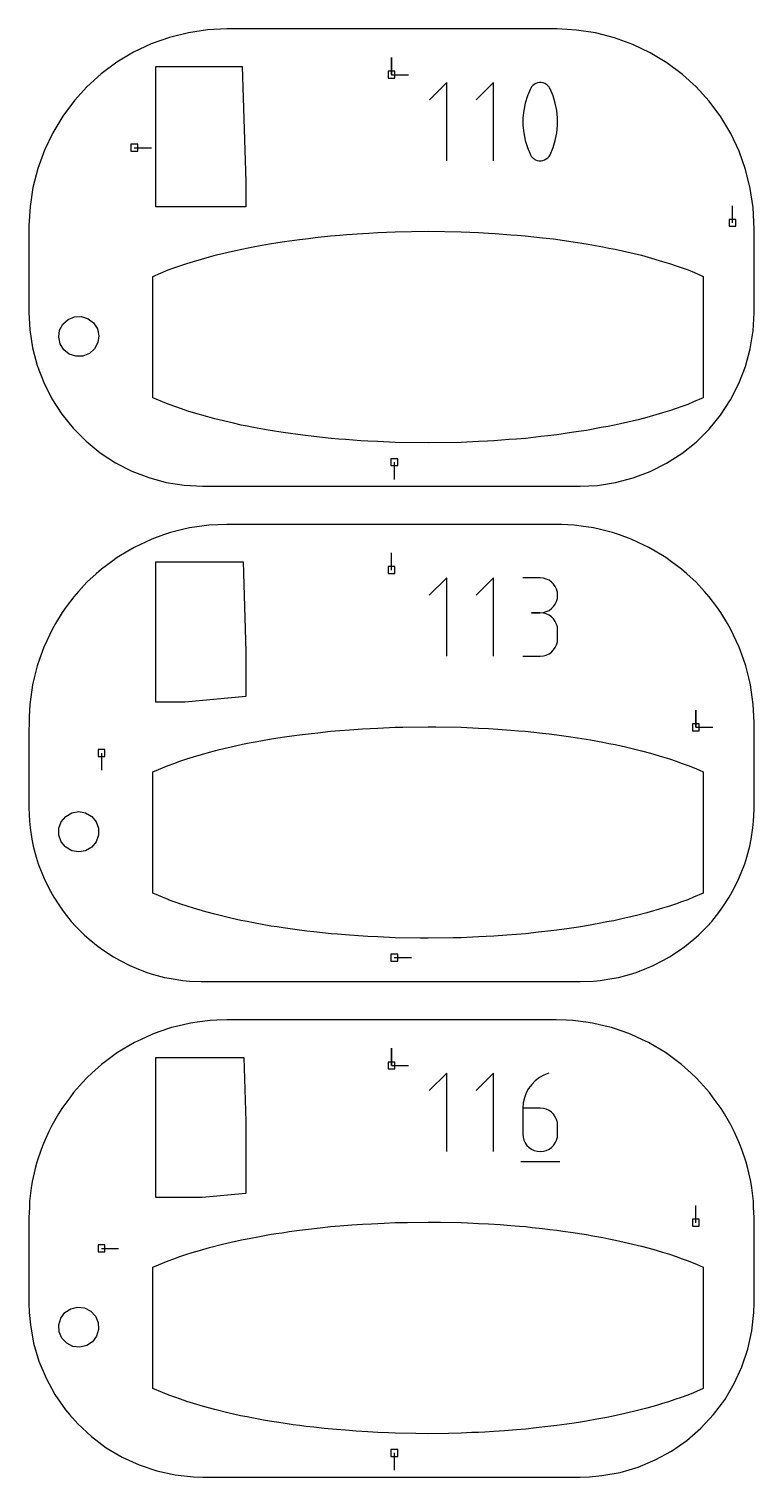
# Model space of a CAD drawing. Extents: x 0 to 570, y 0 to 470.
# Drawn here: x 212.5 to 273, y 231.5 to 352.2 of the extents above; entities that cross this region are included whole.
import ezdxf

# ---------------------------------------------------------------- set-up
doc = ezdxf.new("R2010")
doc.units = 0

msp = doc.modelspace()

# ---------------------------------------------------------------- linework, layer by layer
at = {"layer": 'annotation', "color": 1}
for p, q in [((242.776638, 348.408601), (242.776638, 349.837351)), ((242.776638, 348.408601), (242.776638, 349.837351)), ((242.776638, 349.837351), (242.776638, 348.408601)), ((242.776638, 348.408601), (244.205388, 348.408601)), ((247.387577, 347.759242), (245.935447, 346.306703)), ((247.387577, 341.227322), (247.387577, 347.759242)), ((251.289176, 347.759242), (249.837047, 346.306703)), ((251.289176, 341.227322), (251.289176, 347.759242)), ((254.114517, 346.653204), (253.926726, 346.047312)), ((254.364906, 347.242019), (254.114517, 346.653204)), ((254.449225, 347.382238), (254.364906, 347.242019)), ((254.364906, 347.242019), (254.364906, 347.242019)), ((254.554309, 347.501729), (254.449225, 347.382238)), ((254.676678, 347.599336), (254.554309, 347.501729)), ((254.812853, 347.673903), (254.676678, 347.599336)), ((254.959355, 347.724273), (254.812853, 347.673903)), ((255.112704, 347.74929), (254.959355, 347.724273)), ((255.269421, 347.747798), (255.112704, 347.74929)), ((255.426027, 347.718639), (255.269421, 347.747798)), ((255.579042, 347.660659), (255.426027, 347.718639)), ((255.637619, 347.629877), (255.579042, 347.660659)), ((255.579042, 347.660659), (255.579042, 347.660659)), ((255.693829, 347.59452), (255.637619, 347.629877)), ((255.747399, 347.554869), (255.693829, 347.59452)), ((255.798056, 347.511201), (255.747399, 347.554869)), ((255.845527, 347.463799), (255.798056, 347.511201)), ((255.889539, 347.41294), (255.845527, 347.463799)), ((255.929819, 347.358906), (255.889539, 347.41294)), ((255.966094, 347.301976), (255.929819, 347.358906)), ((255.998091, 347.242429), (255.966094, 347.301976)), ((256.249693, 346.6524), (255.998091, 347.242429)), ((255.998091, 347.242429), (255.998091, 347.242429)), ((256.438395, 346.045597), (256.249693, 346.6524)), ((253.801532, 345.429175), (253.738934, 344.803624)), ((253.926726, 346.047312), (253.801532, 345.429175)), ((256.564196, 345.426854), (256.438395, 346.045597)), ((256.627097, 344.801), (256.564196, 345.426854)), ((253.738934, 344.803624), (253.738934, 344.175491)), ((256.627097, 344.172867), (256.627097, 344.801)), ((253.738934, 344.175491), (253.801532, 343.549607)), ((253.801532, 343.549607), (253.926726, 342.930802)), ((256.438395, 342.929088), (256.564196, 343.547286)), ((256.564196, 343.547286), (256.627097, 344.172867)), ((221.324755, 342.321948), (222.753505, 342.321948)), ((253.926726, 342.930802), (254.114517, 342.323909)), ((254.114517, 342.323909), (254.364906, 341.733758)), ((255.998091, 341.734168), (256.249693, 342.323105)), ((256.249693, 342.323105), (256.438395, 342.929088)), ((254.364906, 341.733758), (254.364906, 341.733758)), ((254.364906, 341.733758), (254.396786, 341.67433)), ((254.396786, 341.67433), (254.432793, 341.617684)), ((254.432793, 341.617684), (254.472774, 341.563991)), ((254.472774, 341.563991), (254.516579, 341.513423)), ((254.516579, 341.513423), (254.564056, 341.466152)), ((254.564056, 341.466152), (254.615052, 341.42235)), ((254.615052, 341.42235), (254.669416, 341.38219)), ((254.669416, 341.38219), (254.726996, 341.345843)), ((254.726996, 341.345843), (254.787641, 341.313481)), ((254.787641, 341.313481), (254.787641, 341.313481)), ((254.787641, 341.313481), (254.939451, 341.25673)), ((254.939451, 341.25673), (255.095145, 341.228535)), ((255.095145, 341.228535), (255.251203, 341.227747)), ((255.251203, 341.227747), (255.404106, 341.253215)), ((255.404106, 341.253215), (255.550332, 341.303791)), ((255.550332, 341.303791), (255.686364, 341.378323)), ((255.686364, 341.378323), (255.808681, 341.475663)), ((255.808681, 341.475663), (255.913763, 341.594662)), ((255.913763, 341.594662), (255.998091, 341.734168)), ((255.998091, 341.734168), (255.998091, 341.734168)), ((271.212521, 336.049201), (271.212521, 337.477951)), ((243.008151, 316.089637), (243.008151, 314.660887)), ((242.776638, 307.094957), (242.776638, 308.523707)), ((247.381167, 306.445598), (245.929037, 304.993059)), ((247.381167, 299.913678), (247.381167, 306.445598)), ((251.282766, 306.445598), (249.830637, 304.993059)), ((251.282766, 299.913678), (251.282766, 306.445598)), ((255.182522, 306.43802), (253.732031, 306.43802)), ((255.443397, 306.414604), (255.182522, 306.43802)), ((255.68887, 306.347124), (255.443397, 306.414604)), ((255.914861, 306.23973), (255.68887, 306.347124)), ((256.117285, 306.096571), (255.914861, 306.23973)), ((256.292059, 305.921799), (256.117285, 306.096571)), ((256.435103, 305.719563), (256.292059, 305.921799)), ((256.542331, 305.494014), (256.435103, 305.719563)), ((256.435103, 304.256708), (256.542331, 304.48297)), ((256.609662, 305.249302), (256.542331, 305.494014)), ((256.542331, 304.48297), (256.609662, 304.728632)), ((256.633013, 304.989577), (256.609662, 305.249302)), ((256.609662, 304.728632), (256.633013, 304.989577)), ((256.633013, 304.989577), (256.633013, 304.989577)), ((255.182522, 303.537038), (254.456253, 303.537038)), ((254.456253, 303.537038), (255.182522, 303.537038)), ((255.182522, 303.537038), (255.443397, 303.560459)), ((255.443397, 303.513622), (255.182522, 303.537038)), ((255.182522, 303.537038), (255.182522, 303.537038)), ((255.443397, 303.560459), (255.68887, 303.627978)), ((255.68887, 303.446142), (255.443397, 303.513622)), ((255.68887, 303.627978), (255.914861, 303.73548)), ((255.914861, 303.338748), (255.68887, 303.446142)), ((255.914861, 303.73548), (256.117285, 303.878846)), ((256.117285, 303.195589), (255.914861, 303.338748)), ((256.117285, 303.878846), (256.292059, 304.053961)), ((256.292059, 303.020817), (256.117285, 303.195589)), ((256.292059, 304.053961), (256.435103, 304.256708)), ((256.435103, 302.818581), (256.292059, 303.020817)), ((256.542331, 302.593032), (256.435103, 302.818581)), ((256.609662, 302.34832), (256.542331, 302.593032)), ((256.633013, 302.088595), (256.609662, 302.34832)), ((256.633013, 301.362325), (256.633013, 302.088595)), ((256.633013, 302.088595), (256.633013, 302.088595)), ((256.435103, 300.632157), (256.542331, 300.857723)), ((256.542331, 300.857723), (256.609662, 301.102492)), ((256.609662, 301.102492), (256.633013, 301.362325)), ((253.732031, 299.913883), (255.182522, 299.913883)), ((255.182522, 299.913883), (255.443397, 299.937285)), ((255.182522, 299.913883), (255.182522, 299.913883)), ((255.443397, 299.937285), (255.68887, 300.004731)), ((255.68887, 300.004731), (255.914861, 300.112082)), ((255.914861, 300.112082), (256.117285, 300.255196)), ((256.117285, 300.255196), (256.292059, 300.429935)), ((256.292059, 300.429935), (256.435103, 300.632157)), ((268.157141, 293.982624), (268.157141, 295.411374)), ((268.157141, 293.982624), (268.157141, 295.411374)), ((268.157141, 295.411374), (268.157141, 293.982624)), ((268.157141, 293.982624), (269.58589, 293.982624)), ((218.58676, 291.839499), (218.58676, 290.410749)), ((243.008151, 274.775992), (244.436901, 274.775992)), ((242.776638, 265.781312), (242.776638, 267.210062)), ((242.776638, 265.781312), (242.776638, 267.210062)), ((242.776638, 267.210062), (242.776638, 265.781312)), ((242.776638, 265.781312), (244.205388, 265.781312)), ((247.381167, 265.131953), (245.929037, 263.679414)), ((247.381167, 258.600033), (247.381167, 265.131953)), ((251.282766, 265.131953), (249.830637, 263.679414)), ((251.282766, 258.600033), (251.282766, 265.131953)), ((254.770847, 264.507453), (254.46974, 264.205069)), ((255.114008, 264.766235), (254.770847, 264.507453)), ((255.495311, 264.976155), (255.114008, 264.766235)), ((255.91084, 265.131953), (255.495311, 264.976155)), ((255.91084, 265.131953), (255.91084, 265.131953)), ((254.009349, 263.49053), (253.857893, 263.088895)), ((254.214603, 263.864342), (254.009349, 263.49053)), ((254.46974, 264.205069), (254.214603, 263.864342)), ((253.764149, 262.664694), (253.732031, 262.223188)), ((253.732031, 262.223188), (253.732031, 260.052163)), ((255.182522, 262.223188), (253.732031, 262.223188)), ((253.857893, 263.088895), (253.764149, 262.664694)), ((255.443397, 262.199908), (255.182522, 262.223188)), ((255.68887, 262.132765), (255.443397, 262.199908)), ((255.914861, 262.025809), (255.68887, 262.132765)), ((256.117285, 261.883089), (255.914861, 262.025809)), ((256.292059, 261.708654), (256.117285, 261.883089)), ((256.435103, 261.506553), (256.292059, 261.708654)), ((256.542331, 261.280835), (256.435103, 261.506553)), ((256.609662, 261.03555), (256.542331, 261.280835)), ((256.633013, 260.774746), (256.609662, 261.03555)), ((253.732031, 260.052163), (253.732031, 260.052163)), ((253.732031, 260.052163), (253.75545, 259.791232)), ((253.75545, 259.791232), (253.82295, 259.545608)), ((256.542331, 259.545608), (256.609662, 259.791232)), ((256.609662, 259.791232), (256.633013, 260.052163)), ((256.633013, 260.052163), (256.633013, 260.774746)), ((256.633013, 260.774746), (256.633013, 260.774746)), ((253.82295, 259.545608), (253.930397, 259.3194)), ((253.930397, 259.3194), (254.07366, 259.116717)), ((254.07366, 259.116717), (254.248603, 258.94167)), ((254.248603, 258.94167), (254.451095, 258.798369)), ((254.451095, 258.798369), (254.677001, 258.690922)), ((254.677001, 258.690922), (254.922188, 258.62344)), ((254.922188, 258.62344), (255.182522, 258.600033)), ((255.182522, 258.600033), (255.443397, 258.62344)), ((255.182522, 258.600033), (255.182522, 258.600033)), ((255.443397, 258.62344), (255.68887, 258.690922)), ((255.68887, 258.690922), (255.914861, 258.798369)), ((255.914861, 258.798369), (256.117285, 258.94167)), ((256.117285, 258.94167), (256.292059, 259.116717)), ((256.292059, 259.116717), (256.435103, 259.3194)), ((256.435103, 259.3194), (256.542331, 259.545608)), ((253.550362, 257.783543), (256.816322, 257.783543)), ((268.157141, 252.668979), (268.157141, 254.097729)), ((218.58676, 250.525854), (220.01551, 250.525854)), ((243.008151, 233.462347), (243.008151, 232.033597))]:
    msp.add_line(p, q, dxfattribs=at)
at = {"layer": 'boundary', "color": 5}
for p, q in [((224.263239, 351.516002), (222.735555, 350.970765)), ((225.837073, 351.908594), (224.263239, 351.516002)), ((227.441842, 352.144747), (225.837073, 351.908594)), ((229.039295, 352.222466), (227.441842, 352.144747)), ((229.786867, 352.222466), (229.039295, 352.222466)), ((256.58217, 352.219873), (229.786867, 352.222466)), ((258.201669, 352.133256), (256.58217, 352.219873)), ((259.804818, 351.888033), (258.201669, 352.133256)), ((261.376116, 351.486583), (259.804818, 351.888033)), ((262.900379, 350.93279), (261.376116, 351.486583)), ((221.268791, 350.278154), (219.877124, 349.444861)), ((222.735555, 350.970765), (221.268791, 350.278154)), ((264.362878, 350.232012), (262.900379, 350.93279)), ((265.749472, 349.391025), (264.362878, 350.232012)), ((219.877124, 349.444861), (218.574009, 348.47894)), ((267.046768, 348.417964), (265.749472, 349.391025)), ((218.574009, 348.47894), (217.372035, 347.38973)), ((268.18125, 347.38973), (267.046768, 348.417964)), ((217.372035, 347.38973), (216.343799, 346.255247)), ((269.270461, 346.187756), (268.18125, 347.38973)), ((216.343799, 346.255247), (215.370741, 344.95795)), ((270.23638, 344.884636), (269.270461, 346.187756)), ((215.370741, 344.95795), (214.529754, 343.571355)), ((271.069672, 343.492971), (270.23638, 344.884636)), ((214.529754, 343.571355), (213.828972, 342.108858)), ((271.762288, 342.026207), (271.069672, 343.492971)), ((213.828972, 342.108858), (213.275179, 340.584595)), ((272.307521, 340.498526), (271.762288, 342.026207)), ((213.275179, 340.584595), (212.873729, 339.013295)), ((272.700113, 338.924693), (272.307521, 340.498526)), ((212.873729, 339.013295), (212.628509, 337.410149)), ((272.936268, 337.31992), (272.700113, 338.924693)), ((212.628509, 337.410149), (212.541883, 335.790648)), ((273.013985, 335.528228), (272.936268, 337.31992)), ((212.541883, 335.790648), (212.539291, 328.583822)), ((273.013658, 328.55965), (273.013985, 335.528228)), ((212.539291, 328.583822), (212.614168, 327.137292)), ((272.931275, 327.04096), (273.013658, 328.55965)), ((212.614168, 327.137292), (212.844816, 325.634185)), ((272.690247, 325.539266), (272.931275, 327.04096)), ((212.844816, 325.634185), (213.231676, 324.163487)), ((272.293242, 324.071093), (272.690247, 325.539266)), ((213.231676, 324.163487), (213.770468, 322.741387)), ((271.744622, 322.652602), (272.293242, 324.071093)), ((213.770468, 322.741387), (214.455287, 321.383532)), ((271.050429, 321.299397), (271.744622, 322.652602)), ((214.455287, 321.383532), (215.278589, 320.104869)), ((270.218309, 320.02637), (271.050429, 321.299397)), ((215.278589, 320.104869), (216.231323, 318.919472)), ((216.231323, 318.919472), (217.303007, 317.84039)), ((268.178337, 317.775847), (269.257419, 318.84753)), ((269.257419, 318.84753), (270.218309, 320.02637)), ((217.303007, 317.84039), (218.481843, 316.879499)), ((266.992941, 316.823113), (268.178337, 317.775847)), ((218.481843, 316.879499), (219.75487, 316.047379)), ((265.714279, 315.999811), (266.992941, 316.823113)), ((219.75487, 316.047379), (221.108075, 315.35319)), ((221.108075, 315.35319), (222.526568, 314.80457)), ((262.934322, 314.776201), (264.356423, 315.314998)), ((264.356423, 315.314998), (265.714279, 315.999811)), ((222.526568, 314.80457), (223.994739, 314.407559)), ((223.994739, 314.407559), (225.496434, 314.166537)), ((225.496434, 314.166537), (227.015124, 314.084148)), ((227.015124, 314.084148), (228.008088, 314.083821)), ((228.008088, 314.083821), (258.513987, 314.083821)), ((258.513987, 314.083821), (259.960517, 314.158693)), ((259.960517, 314.158693), (261.463626, 314.389346)), ((261.463626, 314.389346), (262.934322, 314.776201)), ((225.348207, 310.477489), (224.339227, 310.224752)), ((225.930479, 310.612608), (225.348207, 310.477489)), ((226.959371, 310.765231), (225.930479, 310.612608)), ((227.552327, 310.840749), (226.959371, 310.765231)), ((229.039295, 310.908821), (227.552327, 310.840749)), ((233.952132, 310.908821), (229.039295, 310.908821)), ((256.962058, 310.891786), (233.952132, 310.908821)), ((258.000957, 310.840749), (256.962058, 310.891786)), ((258.593912, 310.765231), (258.000957, 310.840749)), ((259.622808, 310.612608), (258.593912, 310.765231)), ((260.20508, 310.477489), (259.622808, 310.612608)), ((261.21406, 310.224752), (260.20508, 310.477489)), ((222.251104, 309.431438), (221.310816, 308.986716)), ((222.794259, 309.681002), (222.251104, 309.431438)), ((223.773611, 310.031419), (222.794259, 309.681002)), ((224.339227, 310.224752), (223.773611, 310.031419)), ((261.779676, 310.031419), (261.21406, 310.224752)), ((262.759025, 309.681002), (261.779676, 310.031419)), ((263.30218, 309.431438), (262.759025, 309.681002)), ((264.242468, 308.986716), (263.30218, 309.431438)), ((219.903529, 308.148738), (219.421728, 307.794946)), ((220.795697, 308.683483), (219.903529, 308.148738)), ((221.310816, 308.986716), (220.795697, 308.683483)), ((264.757587, 308.683483), (264.242468, 308.986716)), ((265.649755, 308.148737), (264.757587, 308.683483)), ((266.131554, 307.794946), (265.649755, 308.148737)), ((218.142738, 306.774608), (217.372035, 306.076085)), ((218.586272, 307.175327), (218.142738, 306.774608)), ((219.421728, 307.794946), (218.586272, 307.175327)), ((266.967013, 307.175327), (266.131554, 307.794946)), ((267.410548, 306.774608), (266.967013, 307.175327)), ((268.18125, 306.076085), (267.410548, 306.774608)), ((217.372035, 306.076085), (216.67351, 305.305382)), ((268.879774, 305.305383), (268.18125, 306.076085)), ((216.272792, 304.861848), (215.653175, 304.026388)), ((216.67351, 305.305382), (216.272792, 304.861848)), ((269.280492, 304.861848), (268.879774, 305.305383)), ((269.90011, 304.026388), (269.280492, 304.861848)), ((215.299383, 303.544589), (214.764637, 302.652421)), ((215.653175, 304.026388), (215.299383, 303.544589)), ((270.253901, 303.544589), (269.90011, 304.026388)), ((270.788646, 302.652421), (270.253901, 303.544589)), ((214.461403, 302.137301), (214.016678, 301.197014)), ((214.764637, 302.652421), (214.461403, 302.137301)), ((271.09188, 302.137301), (270.788646, 302.652421)), ((271.536605, 301.197014), (271.09188, 302.137301)), ((214.016678, 301.197014), (213.767115, 300.65386)), ((271.786169, 300.65386), (271.536605, 301.197014)), ((213.416698, 299.67451), (213.223364, 299.108895)), ((213.767115, 300.65386), (213.416698, 299.67451)), ((272.136584, 299.67451), (271.786169, 300.65386)), ((272.329916, 299.108895), (272.136584, 299.67451)), ((213.223364, 299.108895), (212.970628, 298.099914)), ((272.582653, 298.099914), (272.329916, 299.108895)), ((212.83551, 297.517641), (212.682889, 296.488746)), ((212.970628, 298.099914), (212.83551, 297.517641)), ((272.717772, 297.517641), (272.582653, 298.099914)), ((272.870396, 296.488746), (272.717772, 297.517641)), ((212.607371, 295.895791), (212.556329, 294.856891)), ((212.682889, 296.488746), (212.607371, 295.895791)), ((272.945915, 295.895791), (272.870396, 296.488746)), ((273.013985, 294.408822), (272.945915, 295.895791)), ((212.556329, 294.856891), (212.539291, 293.132338)), ((273.013985, 293.132338), (273.013985, 294.408822)), ((212.539291, 293.132338), (212.539291, 287.270177)), ((273.012052, 287.127388), (273.013985, 293.132338)), ((212.539291, 287.270177), (212.591776, 286.162903)), ((272.961508, 286.162903), (273.012052, 287.127388)), ((212.591776, 286.162903), (212.638115, 285.593839)), ((212.638115, 285.593839), (212.789196, 284.639921)), ((272.764083, 284.639921), (272.915171, 285.593839)), ((272.915171, 285.593839), (272.961508, 286.162903)), ((212.789196, 284.639921), (212.896788, 284.079202)), ((212.896788, 284.079202), (213.146763, 283.146302)), ((272.406524, 283.146302), (272.656491, 284.079202)), ((272.656491, 284.079202), (272.764083, 284.639921)), ((213.146763, 283.146302), (213.314351, 282.600503)), ((213.314351, 282.600503), (213.660462, 281.698844)), ((271.892821, 281.698844), (272.238937, 282.600503)), ((272.238937, 282.600503), (272.406524, 283.146302)), ((213.660462, 281.698844), (213.886076, 281.174364)), ((271.667208, 281.174364), (271.892821, 281.698844)), ((213.886076, 281.174364), (214.324547, 280.313822)), ((214.324547, 280.313822), (214.605545, 279.81681)), ((270.947739, 279.81681), (271.228738, 280.313822)), ((271.228738, 280.313822), (271.667208, 281.174364)), ((214.605545, 279.81681), (215.131561, 279.006814)), ((215.131561, 279.006814), (215.464651, 278.543096)), ((270.088634, 278.543096), (270.421723, 279.006814)), ((270.421723, 279.006814), (270.947739, 279.81681)), ((215.464651, 278.543096), (216.072454, 277.792522)), ((216.072454, 277.792522), (216.453725, 277.367536)), ((269.099559, 277.367536), (269.480831, 277.792522)), ((269.480831, 277.792522), (270.088634, 278.543096)), ((216.453725, 277.367536), (217.136657, 276.684606)), ((217.136657, 276.684606), (217.561642, 276.303333)), ((267.991643, 276.303333), (268.416629, 276.684606)), ((268.416629, 276.684606), (269.099559, 277.367536)), ((217.561642, 276.303333), (218.312214, 275.69553)), ((218.312214, 275.69553), (218.775932, 275.362442)), ((218.775932, 275.362442), (219.585928, 274.836425)), ((265.967356, 274.836425), (266.777352, 275.362442)), ((266.777352, 275.362442), (267.241069, 275.69553)), ((267.241069, 275.69553), (267.991643, 276.303333)), ((219.585928, 274.836425), (220.082941, 274.555426)), ((220.082941, 274.555426), (220.943483, 274.11696)), ((264.609801, 274.11696), (265.470344, 274.555426)), ((265.470344, 274.555426), (265.967356, 274.836425)), ((220.943483, 274.11696), (221.467962, 273.891346)), ((221.467962, 273.891346), (222.369621, 273.54523)), ((222.369621, 273.54523), (222.915421, 273.377644)), ((222.915421, 273.377644), (223.84832, 273.127672)), ((223.84832, 273.127672), (224.409039, 273.020079)), ((224.409039, 273.020079), (225.362957, 272.868995)), ((260.190327, 272.868995), (261.144246, 273.020079)), ((261.144246, 273.020079), (261.704963, 273.127672)), ((261.704963, 273.127672), (262.637862, 273.377644)), ((262.637862, 273.377644), (263.183662, 273.54523)), ((263.183662, 273.54523), (264.085321, 273.891345)), ((264.085321, 273.891345), (264.609801, 274.11696)), ((225.362957, 272.868995), (225.932022, 272.822658)), ((225.932022, 272.822658), (226.896507, 272.77211)), ((226.896507, 272.77211), (232.762254, 272.770176)), ((232.762254, 272.770176), (258.513987, 272.770177)), ((258.513987, 272.770177), (259.621262, 272.822658)), ((259.621262, 272.822658), (260.190327, 272.868995)), ((226.023885, 269.316622), (224.947945, 269.066945)), ((226.567129, 269.397205), (226.023885, 269.316622)), ((227.662813, 269.536751), (226.567129, 269.397205)), ((228.21134, 269.563698), (227.662813, 269.536751)), ((229.039295, 269.595176), (228.21134, 269.563698)), ((238.117398, 269.595176), (229.039295, 269.595176)), ((256.513989, 269.595176), (238.117398, 269.595176)), ((257.341945, 269.563698), (256.513989, 269.595176)), ((257.890472, 269.536751), (257.341945, 269.563698)), ((258.986154, 269.397205), (257.890472, 269.536751)), ((259.5294, 269.316622), (258.986154, 269.397205)), ((260.605342, 269.066945), (259.5294, 269.316622)), ((222.852963, 268.391239), (221.849303, 267.930087)), ((223.37005, 268.576255), (222.852963, 268.391239)), ((224.415214, 268.933503), (223.37005, 268.576255)), ((224.947945, 269.066945), (224.415214, 268.933503)), ((261.138072, 268.933503), (260.605342, 269.066945)), ((262.183236, 268.576255), (261.138072, 268.933503)), ((262.700321, 268.391239), (262.183236, 268.576255)), ((263.703981, 267.930087), (262.700321, 268.391239)), ((220.400988, 267.134954), (219.929933, 266.852614)), ((221.352842, 267.695278), (220.400988, 267.134954)), ((221.849303, 267.930087), (221.352842, 267.695278)), ((264.200442, 267.695278), (263.703981, 267.930087)), ((265.152297, 267.134954), (264.200442, 267.695278)), ((265.623351, 266.852614), (265.152297, 267.134954)), ((218.598534, 265.871714), (217.778958, 265.131253)), ((219.039646, 266.198866), (218.598534, 265.871714)), ((219.929933, 266.852614), (219.039646, 266.198866)), ((266.513636, 266.198866), (265.623351, 266.852614)), ((266.954749, 265.871714), (266.513636, 266.198866)), ((267.774328, 265.131253), (266.954749, 265.871714)), ((217.372035, 264.762441), (217.003222, 264.355518)), ((217.778958, 265.131253), (217.372035, 264.762441)), ((268.18125, 264.762441), (267.774328, 265.131253)), ((268.550063, 264.355518), (268.18125, 264.762441)), ((216.262761, 263.53594), (215.93561, 263.094826)), ((217.003222, 264.355518), (216.262761, 263.53594)), ((269.290523, 263.53594), (268.550063, 264.355518)), ((269.617675, 263.094826), (269.290523, 263.53594)), ((215.28186, 262.204542), (214.99952, 261.733487)), ((215.93561, 263.094826), (215.28186, 262.204542)), ((270.271422, 262.204542), (269.617675, 263.094826)), ((270.553761, 261.733487), (270.271422, 262.204542)), ((214.99952, 261.733487), (214.439194, 260.781632)), ((271.114088, 260.781632), (270.553761, 261.733487)), ((214.204384, 260.28517), (213.743234, 259.281512)), ((214.439194, 260.781632), (214.204384, 260.28517)), ((271.348898, 260.28517), (271.114088, 260.781632)), ((271.81005, 259.281512), (271.348898, 260.28517)), ((213.558217, 258.764426), (213.200968, 257.719263)), ((213.743234, 259.281512), (213.558217, 258.764426)), ((271.995065, 258.764426), (271.81005, 259.281512)), ((272.352311, 257.719263), (271.995065, 258.764426)), ((213.200968, 257.719263), (213.067526, 257.186532)), ((272.485753, 257.186532), (272.352311, 257.719263)), ((212.817852, 256.110589), (212.73727, 255.567344)), ((213.067526, 257.186532), (212.817852, 256.110589)), ((272.735432, 256.110589), (272.485753, 257.186532)), ((272.816015, 255.567344), (272.735432, 256.110589)), ((212.73727, 255.567344), (212.597723, 254.471662)), ((272.955561, 254.471662), (272.816015, 255.567344)), ((212.570774, 253.923134), (212.539291, 253.095178)), ((212.597723, 254.471662), (212.570774, 253.923134)), ((272.982508, 253.923134), (272.955561, 254.471662)), ((273.013985, 253.095178), (272.982508, 253.923134)), ((212.539291, 253.095178), (212.539291, 250.736449)), ((273.013985, 250.736449), (273.013985, 253.095178)), ((212.539291, 250.736449), (212.539291, 245.956533)), ((273.013985, 245.956533), (273.013985, 250.736449)), ((212.539291, 245.956533), (212.569384, 245.188515)), ((212.569384, 245.188515), (212.654218, 244.146718)), ((272.819705, 243.645657), (272.983897, 245.188515)), ((272.983897, 245.188515), (273.013985, 245.956533)), ((212.654218, 244.146718), (212.930546, 242.619138)), ((272.491436, 242.129117), (272.819705, 243.645657)), ((212.930546, 242.619138), (213.368656, 241.129913)), ((272.002828, 240.656302), (272.491436, 242.129117)), ((213.368656, 241.129913), (213.963492, 239.696126)), ((271.35948, 239.244113), (272.002828, 240.656302)), ((213.963492, 239.696126), (214.708234, 238.334223)), ((270.56875, 237.90876), (271.35948, 239.244113)), ((214.708234, 238.334223), (215.594327, 237.059823)), ((215.594327, 237.059823), (215.913585, 236.665571)), ((269.639701, 236.665571), (270.56875, 237.90876)), ((215.913585, 236.665571), (216.611585, 235.887542)), ((216.611585, 235.887542), (217.748335, 234.830819)), ((267.410697, 234.511561), (268.582978, 235.528821)), ((268.582978, 235.528821), (269.639701, 236.665571)), ((217.748335, 234.830819), (218.991522, 233.90177)), ((266.136299, 233.625471), (267.410697, 234.511561)), ((218.991522, 233.90177), (220.326877, 233.111041)), ((220.326877, 233.111041), (221.739063, 232.467693)), ((264.774394, 232.880729), (266.136299, 233.625471)), ((221.739063, 232.467693), (223.211881, 231.979087)), ((223.211881, 231.979087), (224.72842, 231.650812)), ((261.851382, 231.847786), (263.340608, 232.285891)), ((263.340608, 232.285891), (264.774394, 232.880729)), ((224.72842, 231.650812), (226.271277, 231.486623)), ((226.271277, 231.486623), (227.039296, 231.456532)), ((227.039296, 231.456532), (237.516421, 231.456532)), ((237.516421, 231.456532), (258.513987, 231.456532)), ((258.513987, 231.456532), (259.282007, 231.486623)), ((259.282007, 231.486623), (260.323804, 231.571453)), ((260.323804, 231.571453), (261.851382, 231.847786))]:
    msp.add_line(p, q, dxfattribs=at)
at = {"layer": 'hole', "color": 5}
for p, q in [((223.134989, 339.203352), (223.134989, 349.084596)), ((223.134989, 349.084596), (224.788466, 349.084596)), ((224.788466, 349.084596), (228.652295, 349.084596)), ((228.652295, 349.084596), (230.332479, 349.084596)), ((230.332479, 349.084596), (230.634989, 339.490862)), ((243.062388, 348.694351), (242.490888, 348.694351)), ((242.490888, 348.694351), (242.490888, 348.122851)), ((242.490888, 348.122851), (243.062388, 348.122851)), ((243.062388, 348.122851), (243.062388, 348.694351)), ((221.610505, 342.607698), (221.039005, 342.607698)), ((221.039005, 342.607698), (221.039005, 342.036198)), ((221.039005, 342.036198), (221.610505, 342.036198)), ((221.610505, 342.036198), (221.610505, 342.607698)), ((230.634989, 339.490862), (230.634989, 337.99439)), ((223.134989, 338.012664), (223.134989, 339.203352)), ((223.134989, 337.384596), (223.134989, 338.012664)), ((224.094267, 337.384596), (223.134989, 337.384596)), ((230.634989, 337.384596), (224.094267, 337.384596)), ((230.634989, 337.99439), (230.634989, 337.384596)), ((271.498271, 336.334951), (270.926771, 336.334951)), ((270.926771, 336.334951), (270.926771, 335.763451)), ((270.926771, 335.763451), (271.498271, 335.763451)), ((271.498271, 335.763451), (271.498271, 336.334951)), ((233.858244, 334.492162), (235.092359, 334.675761)), ((235.092359, 334.675761), (235.842553, 334.760199)), ((235.842553, 334.760199), (236.422419, 334.825466)), ((236.422419, 334.825466), (237.684437, 334.967511)), ((237.684437, 334.967511), (238.462618, 335.028744)), ((238.462618, 335.028744), (239.063189, 335.076)), ((239.063189, 335.076), (240.355059, 335.177651)), ((240.355059, 335.177651), (240.879648, 335.20222)), ((240.879648, 335.20222), (241.62661, 335.237203)), ((241.62661, 335.237203), (243.077702, 335.305163)), ((243.077702, 335.305163), (245.827893, 335.348007)), ((245.827893, 335.348007), (248.577062, 335.305163)), ((248.577062, 335.305163), (250.028699, 335.237203)), ((250.028699, 335.237203), (250.853274, 335.1986)), ((250.853274, 335.1986), (251.434424, 335.167132)), ((251.434424, 335.167132), (252.726291, 335.06548)), ((252.726291, 335.06548), (253.260518, 335.023444)), ((253.260518, 335.023444), (253.911326, 334.972235)), ((253.911326, 334.972235), (255.363426, 334.810766)), ((255.363426, 334.810766), (256.277411, 334.707851)), ((256.277411, 334.707851), (257.924239, 334.473161)), ((227.592956, 333.219625), (228.194578, 333.382658)), ((228.194578, 333.382658), (229.773026, 333.751058)), ((229.773026, 333.751058), (230.283207, 333.868314)), ((230.283207, 333.868314), (230.815328, 333.968576)), ((230.815328, 333.968576), (231.382056, 334.075358)), ((231.382056, 334.075358), (232.603316, 334.305466)), ((232.603316, 334.305466), (233.300545, 334.409194)), ((233.300545, 334.409194), (233.858244, 334.492162)), ((257.924239, 334.473161), (258.640962, 334.366535)), ((258.640962, 334.366535), (259.177892, 334.281652)), ((259.177892, 334.281652), (260.399676, 334.051544)), ((260.399676, 334.051544), (260.914938, 333.954501)), ((260.914938, 333.954501), (261.425822, 333.857704)), ((261.425822, 333.857704), (262.046105, 333.712934)), ((262.046105, 333.712934), (263.624558, 333.344533)), ((263.624558, 333.344533), (264.186556, 333.184283)), ((222.877683, 331.584941), (224.142607, 332.121432)), ((224.142607, 332.121432), (224.629947, 332.290599)), ((224.629947, 332.290599), (225.135951, 332.466251)), ((225.135951, 332.466251), (225.693917, 332.659938)), ((225.693917, 332.659938), (226.27042, 332.842707)), ((226.27042, 332.842707), (227.592956, 333.219625)), ((264.186556, 333.184283), (265.384345, 332.842739)), ((265.384345, 332.842739), (265.961732, 332.659633)), ((265.961732, 332.659633), (266.518803, 332.466255)), ((266.518803, 332.466255), (267.025617, 332.29033)), ((267.025617, 332.29033), (267.51216, 332.121432)), ((267.51216, 332.121432), (268.038012, 331.898402)), ((222.877683, 322.411659), (222.877683, 331.584941)), ((268.038012, 331.898402), (268.777085, 331.584941)), ((268.777085, 331.584941), (268.777085, 330.635608)), ((268.777085, 330.635608), (268.777085, 321.462325)), ((215.100255, 327.100816), (215.373061, 327.613977)), ((215.373061, 327.613977), (215.804922, 328.002885)), ((215.804922, 328.002885), (216.343756, 328.220634)), ((216.343756, 328.220634), (216.92457, 328.240958)), ((216.92457, 328.240958), (217.477304, 328.061408)), ((217.477304, 328.061408), (217.935296, 327.70364)), ((217.935296, 327.70364), (218.243304, 327.210804)), ((215.019417, 326.525299), (215.100255, 327.100816)), ((215.140287, 325.956841), (215.019417, 326.525299)), ((218.243304, 327.210804), (218.364177, 326.642346)), ((218.364177, 326.642346), (218.283336, 326.066829)), ((215.448297, 325.464005), (215.140287, 325.956841)), ((215.906288, 325.106238), (215.448297, 325.464005)), ((216.459025, 324.926688), (215.906288, 325.106238)), ((217.039839, 324.947013), (216.459025, 324.926688)), ((217.578669, 325.164761), (217.039839, 324.947013)), ((218.010532, 325.553668), (217.578669, 325.164761)), ((218.283336, 326.066829), (218.010532, 325.553668)), ((222.877683, 321.462325), (222.877683, 322.411659)), ((224.142607, 320.925835), (222.877683, 321.462325)), ((268.777085, 321.462325), (267.961526, 321.116424)), ((224.243927, 320.890664), (224.142607, 320.925835)), ((224.785515, 320.702661), (224.243927, 320.890664)), ((225.27506, 320.532725), (224.785515, 320.702661)), ((225.778379, 320.358008), (225.27506, 320.532725)), ((226.27042, 320.204567), (225.778379, 320.358008)), ((227.468925, 319.862989), (226.27042, 320.204567)), ((265.384345, 320.204526), (264.062598, 319.827638)), ((265.961732, 320.387632), (265.384345, 320.204526)), ((266.518803, 320.58101), (265.961732, 320.387632)), ((267.002285, 320.748837), (266.518803, 320.58101)), ((267.482459, 320.915526), (267.002285, 320.748837)), ((267.961526, 321.116424), (267.482459, 320.915526)), ((228.031226, 319.702734), (227.468925, 319.862989)), ((229.609674, 319.334333), (228.031226, 319.702734)), ((230.230023, 319.189546), (229.609674, 319.334333)), ((230.7363, 319.093581), (230.230023, 319.189546)), ((231.256032, 318.995652), (230.7363, 319.093581)), ((232.476963, 318.765607), (231.256032, 318.995652)), ((260.272906, 318.971845), (259.051451, 318.7418)), ((260.844613, 319.079521), (260.272906, 318.971845)), ((261.372952, 319.179025), (260.844613, 319.079521)), ((261.882752, 319.296206), (261.372952, 319.179025)), ((263.461206, 319.664608), (261.882752, 319.296206)), ((264.062598, 319.827638), (263.461206, 319.664608)), ((233.010785, 318.681179), (232.476963, 318.765607)), ((233.730675, 318.574081), (233.010785, 318.681179)), ((235.369202, 318.340344), (233.730675, 318.574081)), ((236.291947, 318.236485), (235.369202, 318.340344)), ((237.732457, 318.075975), (236.291947, 318.236485)), ((238.388672, 318.024341), (237.732457, 318.075975)), ((238.929525, 317.981783), (238.388672, 318.024341)), ((240.221368, 317.880133), (238.929525, 317.981783)), ((240.792181, 317.849142), (240.221368, 317.880133)), ((241.626622, 317.810061), (240.792181, 317.849142)), ((243.077702, 317.742102), (241.626622, 317.810061)), ((245.827893, 317.700276), (243.077702, 317.742102)), ((248.577062, 317.742102), (245.827893, 317.700276)), ((250.02869, 317.810061), (248.577062, 317.742102)), ((250.785157, 317.845477), (250.02869, 317.810061)), ((251.30073, 317.869614), (250.785157, 317.845477)), ((252.592569, 317.971263), (251.30073, 317.869614)), ((253.199201, 318.018997), (252.592569, 317.971263)), ((253.971351, 318.079754), (253.199201, 318.018997)), ((255.232749, 318.221786), (253.971351, 318.079754)), ((255.816674, 318.287534), (255.232749, 318.221786)), ((256.562407, 318.371504), (255.816674, 318.287534)), ((257.796386, 318.555083), (256.562407, 318.371504)), ((258.360335, 318.638983), (257.796386, 318.555083)), ((259.051451, 318.7418), (258.360335, 318.638983)), ((243.293901, 316.375387), (242.722401, 316.375387)), ((242.722401, 316.375387), (242.722401, 315.803887)), ((242.722401, 315.803887), (243.293901, 315.803887)), ((243.293901, 315.803887), (243.293901, 316.375387)), ((223.134989, 299.575607), (223.134989, 307.770952)), ((223.134989, 307.770952), (224.506356, 307.770952)), ((224.506356, 307.770952), (229.090191, 307.770952)), ((229.090191, 307.770952), (230.399291, 307.770952)), ((230.399291, 307.770952), (230.634989, 300.296079)), ((243.062388, 307.380707), (242.490888, 307.380707)), ((242.490888, 307.380707), (242.490888, 306.809207)), ((242.490888, 306.809207), (243.062388, 306.809207)), ((243.062388, 306.809207), (243.062388, 307.380707)), ((223.134989, 296.591861), (223.134989, 299.575607)), ((230.634989, 300.296079), (230.634989, 296.546067)), ((223.134989, 296.070952), (223.134989, 296.591861)), ((225.538843, 296.070952), (223.134989, 296.070952)), ((230.634989, 296.546067), (225.538843, 296.070952)), ((235.842553, 293.446554), (236.619097, 293.533958)), ((236.619097, 293.533958), (237.684437, 293.653866)), ((237.684437, 293.653866), (238.462618, 293.715099)), ((238.462618, 293.715099), (239.26452, 293.778197)), ((239.26452, 293.778197), (240.355059, 293.864007)), ((240.355059, 293.864007), (240.996058, 293.894028)), ((240.996058, 293.894028), (241.62661, 293.923558)), ((241.62661, 293.923558), (243.077702, 293.991518)), ((243.077702, 293.991518), (243.72403, 294.001587)), ((243.72403, 294.001587), (245.827893, 294.034363)), ((245.827893, 294.034363), (246.473981, 294.024294)), ((246.473981, 294.024294), (248.577062, 293.991518)), ((248.577062, 293.991518), (250.028699, 293.923558)), ((250.028699, 293.923558), (250.853274, 293.884956)), ((250.853274, 293.884956), (251.635754, 293.837645)), ((251.635754, 293.837645), (252.726291, 293.751836)), ((252.726291, 293.751836), (253.361943, 293.701819)), ((253.361943, 293.701819), (253.911326, 293.65859)), ((253.911326, 293.65859), (255.363426, 293.497121)), ((255.363426, 293.497121), (255.921765, 293.434252)), ((268.442891, 294.268374), (267.871391, 294.268374)), ((267.871391, 294.268374), (267.871391, 293.696874)), ((267.871391, 293.696874), (268.442891, 293.696874)), ((268.442891, 293.696874), (268.442891, 294.268374)), ((228.44057, 292.126427), (229.773026, 292.437413)), ((229.773026, 292.437413), (230.344051, 292.566133)), ((230.344051, 292.566133), (230.916972, 292.674082)), ((230.916972, 292.674082), (231.572382, 292.797574)), ((231.572382, 292.797574), (232.603316, 292.991821)), ((232.603316, 292.991821), (233.300545, 293.095549)), ((233.300545, 293.095549), (234.050574, 293.20713)), ((234.050574, 293.20713), (235.092359, 293.362117)), ((235.092359, 293.362117), (235.842553, 293.446554)), ((255.921765, 293.434252), (256.562407, 293.362117)), ((256.562407, 293.362117), (257.924239, 293.159517)), ((257.924239, 293.159517), (258.640962, 293.05289)), ((258.640962, 293.05289), (259.3683, 292.932147)), ((259.3683, 292.932147), (260.399676, 292.7379)), ((260.399676, 292.7379), (260.914938, 292.640857)), ((260.914938, 292.640857), (261.44516, 292.539546)), ((261.44516, 292.539546), (262.292097, 292.341876)), ((262.292097, 292.341876), (263.624558, 292.030888)), ((218.87251, 292.125249), (218.30101, 292.125249)), ((218.30101, 292.125249), (218.30101, 291.553749)), ((218.30101, 291.553749), (218.87251, 291.553749)), ((218.87251, 291.553749), (218.87251, 292.125249)), ((224.629947, 290.976955), (225.135951, 291.152607)), ((225.135951, 291.152607), (225.693917, 291.346293)), ((225.693917, 291.346293), (226.27042, 291.529062)), ((226.27042, 291.529062), (227.592956, 291.905981)), ((227.592956, 291.905981), (228.44057, 292.126427)), ((263.624558, 292.030888), (264.373224, 291.817411)), ((264.373224, 291.817411), (265.384345, 291.529095)), ((265.384345, 291.529095), (265.961732, 291.345988)), ((265.961732, 291.345988), (266.518803, 291.15261)), ((266.518803, 291.15261), (267.025617, 290.976685)), ((222.877683, 290.271297), (224.142607, 290.807787)), ((222.877683, 282.527617), (222.877683, 290.271297)), ((224.142607, 290.807787), (224.629947, 290.976955)), ((267.025617, 290.976685), (267.51216, 290.807787)), ((267.51216, 290.807787), (268.153192, 290.535907)), ((268.153192, 290.535907), (268.777085, 290.271297)), ((268.777085, 290.271297), (268.777085, 287.892361)), ((268.777085, 287.892361), (268.777085, 280.148681)), ((215.239035, 286.108928), (215.613516, 286.55522)), ((215.613516, 286.55522), (216.118057, 286.846513)), ((216.118057, 286.846513), (216.691796, 286.947678)), ((216.691796, 286.947678), (217.265538, 286.846513)), ((217.265538, 286.846513), (217.77007, 286.55522)), ((217.77007, 286.55522), (218.144551, 286.108927)), ((215.03978, 285.561473), (215.239035, 286.108928)), ((215.03978, 284.978883), (215.03978, 285.561473)), ((218.144551, 286.108927), (218.343809, 285.561473)), ((218.343809, 285.561473), (218.343809, 284.978884)), ((215.239035, 284.431429), (215.03978, 284.978883)), ((215.565341, 284.033314), (215.239035, 284.431429)), ((215.613516, 283.985138), (215.565341, 284.033314)), ((216.118057, 283.693845), (215.613516, 283.985138)), ((217.77007, 283.985138), (217.265538, 283.693845)), ((218.144551, 284.431429), (217.77007, 283.985138)), ((218.343809, 284.978884), (218.144551, 284.431429)), ((216.691796, 283.592678), (216.118057, 283.693845)), ((217.265538, 283.693845), (216.691796, 283.592678)), ((222.877683, 280.148681), (222.877683, 282.527617)), ((224.142607, 279.61219), (222.877683, 280.148681)), ((224.243927, 279.577019), (224.142607, 279.61219)), ((224.732571, 279.407395), (224.243927, 279.577019)), ((225.216127, 279.239538), (224.732571, 279.407395)), ((225.740535, 279.0575), (225.216127, 279.239538)), ((226.27042, 278.890922), (225.740535, 279.0575)), ((265.961732, 279.073987), (265.384345, 278.890881)), ((266.456327, 279.245678), (265.961732, 279.073987)), ((266.967148, 279.422996), (266.456327, 279.245678)), ((267.482459, 279.601882), (266.967148, 279.422996)), ((267.961526, 279.802779), (267.482459, 279.601882)), ((268.777085, 280.148681), (267.961526, 279.802779)), ((227.282145, 278.602578), (226.27042, 278.890922)), ((228.031226, 278.389089), (227.282145, 278.602578)), ((229.363682, 278.078101), (228.031226, 278.389089)), ((230.210777, 277.880394), (229.363682, 278.078101)), ((230.7363, 277.779936), (230.210777, 277.880394)), ((231.256032, 277.682007), (230.7363, 277.779936)), ((261.312673, 277.854027), (260.740766, 277.746314)), ((261.882752, 277.982561), (261.312673, 277.854027)), ((263.215213, 278.29355), (261.882752, 277.982561)), ((264.062598, 278.513994), (263.215213, 278.29355)), ((265.384345, 278.890881), (264.062598, 278.513994)), ((232.723957, 277.410208), (231.256032, 277.682007)), ((233.227769, 277.335255), (232.723957, 277.410208)), ((233.730675, 277.260437), (233.227769, 277.335255)), ((235.092359, 277.05786), (233.730675, 277.260437)), ((235.728125, 276.986301), (235.092359, 277.05786)), ((236.291947, 276.922841), (235.728125, 276.986301)), ((237.732457, 276.762331), (236.291947, 276.922841)), ((238.286405, 276.718743), (237.732457, 276.762331)), ((238.929525, 276.668138), (238.286405, 276.718743)), ((240.020041, 276.58233), (238.929525, 276.668138)), ((240.792181, 276.535497), (240.020041, 276.58233)), ((251.30073, 276.555969), (250.667266, 276.526313)), ((252.391244, 276.641777), (251.30073, 276.555969)), ((253.199201, 276.705353), (252.391244, 276.641777)), ((253.971351, 276.76611), (253.199201, 276.705353)), ((255.036167, 276.886007), (253.971351, 276.76611)), ((255.816674, 276.97389), (255.036167, 276.886007)), ((256.562407, 277.05786), (255.816674, 276.97389)), ((257.604077, 277.212829), (256.562407, 277.05786)), ((258.360335, 277.325338), (257.604077, 277.212829)), ((259.051451, 277.428156), (258.360335, 277.325338)), ((260.08255, 277.622349), (259.051451, 277.428156)), ((260.740766, 277.746314), (260.08255, 277.622349)), ((241.626622, 276.496416), (240.792181, 276.535497)), ((243.077702, 276.428458), (241.626622, 276.496416)), ((245.181565, 276.396461), (243.077702, 276.428458)), ((245.827893, 276.386631), (245.181565, 276.396461)), ((247.930974, 276.418628), (245.827893, 276.386631)), ((248.577062, 276.428458), (247.930974, 276.418628)), ((250.02869, 276.496416), (248.577062, 276.428458)), ((250.667266, 276.526313), (250.02869, 276.496416)), ((243.293901, 275.061742), (242.722401, 275.061742)), ((242.722401, 275.061742), (242.722401, 274.490242)), ((242.722401, 274.490242), (243.293901, 274.490242)), ((243.293901, 274.490242), (243.293901, 275.061742)), ((223.134989, 259.947862), (223.134989, 266.457307)), ((223.134989, 266.457307), (224.224246, 266.457307)), ((224.224246, 266.457307), (229.528086, 266.457307)), ((229.528086, 266.457307), (230.466103, 266.457307)), ((230.466103, 266.457307), (230.634989, 261.101295)), ((243.062388, 266.067062), (242.490888, 266.067062)), ((242.490888, 266.067062), (242.490888, 265.495562)), ((243.062388, 265.495562), (243.062388, 266.067062)), ((242.490888, 265.495562), (243.062388, 265.495562)), ((230.634989, 261.101295), (230.634989, 255.097744)), ((223.134989, 255.171058), (223.134989, 259.947862)), ((223.134989, 254.757307), (223.134989, 255.171058)), ((230.634989, 255.097744), (226.983419, 254.757307)), ((226.983419, 254.757307), (223.134989, 254.757307)), ((237.684437, 252.340222), (238.462618, 252.401455)), ((238.462618, 252.401455), (239.46585, 252.480394)), ((239.46585, 252.480394), (240.355059, 252.550362)), ((240.355059, 252.550362), (241.112467, 252.585835)), ((241.112467, 252.585835), (241.62661, 252.609914)), ((241.62661, 252.609914), (242.17257, 252.635483)), ((242.17257, 252.635483), (243.077702, 252.677874)), ((243.077702, 252.677874), (244.112435, 252.693994)), ((244.112435, 252.693994), (245.827893, 252.720718)), ((245.827893, 252.720718), (246.862242, 252.704598)), ((246.862242, 252.704598), (248.577062, 252.677874)), ((248.577062, 252.677874), (249.123227, 252.652305)), ((249.123227, 252.652305), (250.028699, 252.609914)), ((250.028699, 252.609914), (250.853274, 252.571311)), ((250.853274, 252.571311), (251.837084, 252.508159)), ((251.837084, 252.508159), (252.726291, 252.438191)), ((252.726291, 252.438191), (253.463367, 252.380194)), ((268.442891, 252.954729), (267.871391, 252.954729)), ((267.871391, 252.954729), (267.871391, 252.383229)), ((268.442891, 252.383229), (268.442891, 252.954729)), ((229.773026, 251.123769), (230.404894, 251.263953)), ((230.404894, 251.263953), (230.916972, 251.360437)), ((230.916972, 251.360437), (231.762708, 251.519791)), ((231.762708, 251.519791), (232.603316, 251.678176)), ((232.603316, 251.678176), (233.121688, 251.755296)), ((233.121688, 251.755296), (233.656613, 251.834876)), ((233.656613, 251.834876), (234.242904, 251.922099)), ((234.242904, 251.922099), (235.092359, 252.048472)), ((235.092359, 252.048472), (235.842553, 252.13291)), ((235.842553, 252.13291), (236.815775, 252.242451)), ((236.815775, 252.242451), (237.684437, 252.340222)), ((253.463367, 252.380194), (253.971351, 252.340222)), ((253.971351, 252.340222), (254.495106, 252.281248)), ((254.495106, 252.281248), (255.363426, 252.183477)), ((255.363426, 252.183477), (255.987423, 252.113214)), ((255.987423, 252.113214), (256.562407, 252.048472)), ((256.562407, 252.048472), (257.074783, 251.972246)), ((257.074783, 251.972246), (257.924239, 251.845872)), ((257.924239, 251.845872), (258.462106, 251.765855)), ((258.462106, 251.765855), (259.051451, 251.678176)), ((259.051451, 251.678176), (259.558708, 251.582641)), ((259.558708, 251.582641), (260.399676, 251.424255)), ((260.399676, 251.424255), (260.914938, 251.327212)), ((260.914938, 251.327212), (261.464497, 251.221389)), ((261.464497, 251.221389), (262.53809, 250.970819)), ((267.871391, 252.383229), (268.442891, 252.383229)), ((218.87251, 250.811604), (218.30101, 250.811604)), ((218.30101, 250.811604), (218.30101, 250.240104)), ((218.30101, 250.240104), (218.87251, 250.240104)), ((218.87251, 250.240104), (218.87251, 250.811604)), ((225.135951, 249.838962), (225.627917, 250.009738)), ((225.627917, 250.009738), (226.14911, 250.180841)), ((226.14911, 250.180841), (226.768012, 250.35723)), ((226.768012, 250.35723), (227.592956, 250.592336)), ((227.592956, 250.592336), (228.686562, 250.870195)), ((228.686562, 250.870195), (229.773026, 251.123769)), ((262.53809, 250.970819), (263.624558, 250.717244)), ((263.624558, 250.717244), (264.559893, 250.450539)), ((264.559893, 250.450539), (265.384345, 250.21545)), ((265.384345, 250.21545), (265.961732, 250.032344)), ((265.961732, 250.032344), (266.518803, 249.838966)), ((222.877683, 248.957652), (223.353599, 249.159502)), ((222.877683, 242.643575), (222.877683, 248.957652)), ((223.353599, 249.159502), (224.142607, 249.494143)), ((224.142607, 249.494143), (224.629947, 249.66331)), ((224.629947, 249.66331), (225.135951, 249.838962)), ((266.518803, 249.838966), (267.025617, 249.663041)), ((267.025617, 249.663041), (267.51216, 249.494143)), ((267.51216, 249.494143), (268.268372, 249.173411)), ((268.268372, 249.173411), (268.777085, 248.957652)), ((268.777085, 248.957652), (268.777085, 245.149113)), ((215.197873, 244.70701), (215.544646, 245.172704)), ((215.544646, 245.172704), (216.029784, 245.491706)), ((216.029784, 245.491706), (216.594768, 245.625545)), ((216.594768, 245.625545), (217.171458, 245.558077)), ((217.171458, 245.558077), (217.690287, 245.29744)), ((217.690287, 245.29744), (218.088687, 244.875068)), ((215.031292, 244.1508), (215.197873, 244.70701)), ((215.064988, 243.571159), (215.031292, 244.1508)), ((218.088687, 244.875068), (218.318601, 244.341908)), ((218.318601, 244.341908), (218.352299, 243.762267)), ((268.777085, 245.149113), (268.777085, 238.835036)), ((215.294902, 243.037999), (215.064988, 243.571159)), ((215.693301, 242.615628), (215.294902, 243.037999)), ((217.838943, 242.740365), (217.35381, 242.421362)), ((218.185715, 243.206057), (217.838943, 242.740365)), ((218.352299, 243.762267), (218.185715, 243.206057)), ((216.212137, 242.354992), (215.693301, 242.615628)), ((216.788825, 242.287522), (216.212137, 242.354992)), ((217.35381, 242.421362), (216.788825, 242.287522)), ((222.877683, 238.835036), (222.877683, 242.643575)), ((223.666691, 238.500395), (222.877683, 238.835036)), ((224.142607, 238.298546), (223.666691, 238.500395)), ((224.205806, 238.276607), (224.142607, 238.298546)), ((224.700755, 238.104795), (224.205806, 238.276607)), ((225.180711, 237.938188), (224.700755, 238.104795)), ((225.702691, 237.756992), (225.180711, 237.938188)), ((266.418783, 237.919001), (265.8829, 237.732978)), ((266.932012, 238.097156), (266.418783, 237.919001)), ((267.482459, 238.288237), (266.932012, 238.097156)), ((267.961526, 238.489135), (267.482459, 238.288237)), ((268.777085, 238.835036), (267.961526, 238.489135)), ((226.27042, 237.577278), (225.702691, 237.756992)), ((227.095365, 237.342166), (226.27042, 237.577278)), ((228.031226, 237.075445), (227.095365, 237.342166)), ((229.11769, 236.82187), (228.031226, 237.075445)), ((230.191531, 236.571241), (229.11769, 236.82187)), ((262.96922, 236.922492), (261.882752, 236.668917)), ((264.062598, 237.200349), (262.96922, 236.922492)), ((264.88705, 237.435436), (264.062598, 237.200349)), ((265.384345, 237.577237), (264.88705, 237.435436)), ((265.8829, 237.732978), (265.384345, 237.577237)), ((230.7363, 236.466292), (230.191531, 236.571241)), ((231.256032, 236.368363), (230.7363, 236.466292)), ((232.096413, 236.210021), (231.256032, 236.368363)), ((232.603316, 236.114511), (232.096413, 236.210021)), ((233.18771, 236.02757), (232.603316, 236.114511)), ((233.730675, 235.946792), (233.18771, 236.02757)), ((234.580039, 235.820433), (233.730675, 235.946792)), ((235.092359, 235.744215), (234.580039, 235.820433)), ((235.661862, 235.680114), (235.092359, 235.744215)), ((236.291947, 235.609196), (235.661862, 235.680114)), ((237.160526, 235.511434), (236.291947, 235.609196)), ((238.184137, 235.413146), (237.160526, 235.511434)), ((254.839586, 235.550227), (253.971351, 235.452465)), ((255.816674, 235.660245), (254.839586, 235.550227)), ((256.562407, 235.744215), (255.816674, 235.660245)), ((257.411769, 235.870574), (256.562407, 235.744215)), ((258.000028, 235.95809), (257.411769, 235.870574)), ((258.53726, 236.038014), (258.000028, 235.95809)), ((259.051451, 236.114511), (258.53726, 236.038014)), ((259.892193, 236.272854), (259.051451, 236.114511)), ((260.740766, 236.43267), (259.892193, 236.272854)), ((261.252394, 236.52903), (260.740766, 236.43267)), ((261.882752, 236.668917), (261.252394, 236.52903)), ((238.929525, 235.354494), (238.184137, 235.413146)), ((239.818715, 235.284527), (238.929525, 235.354494)), ((240.792181, 235.221853), (239.818715, 235.284527)), ((241.626622, 235.182772), (240.792181, 235.221853)), ((242.531747, 235.140382), (241.626622, 235.182772)), ((243.077702, 235.114813), (242.531747, 235.140382)), ((244.79316, 235.088724), (243.077702, 235.114813)), ((245.827893, 235.072987), (244.79316, 235.088724)), ((247.542713, 235.099076), (245.827893, 235.072987)), ((248.577062, 235.114813), (247.542713, 235.099076)), ((249.482529, 235.157203), (248.577062, 235.114813)), ((250.02869, 235.182772), (249.482529, 235.157203)), ((250.549375, 235.207149), (250.02869, 235.182772)), ((251.30073, 235.242325), (250.549375, 235.207149)), ((252.189918, 235.312291), (251.30073, 235.242325)), ((253.199201, 235.391708), (252.189918, 235.312291)), ((253.971351, 235.452465), (253.199201, 235.391708)), ((243.293901, 233.748097), (242.722401, 233.748097)), ((242.722401, 233.748097), (242.722401, 233.176597)), ((242.722401, 233.176597), (243.293901, 233.176597)), ((243.293901, 233.176597), (243.293901, 233.748097))]:
    msp.add_line(p, q, dxfattribs=at)

doc.saveas('drawing.dxf')
